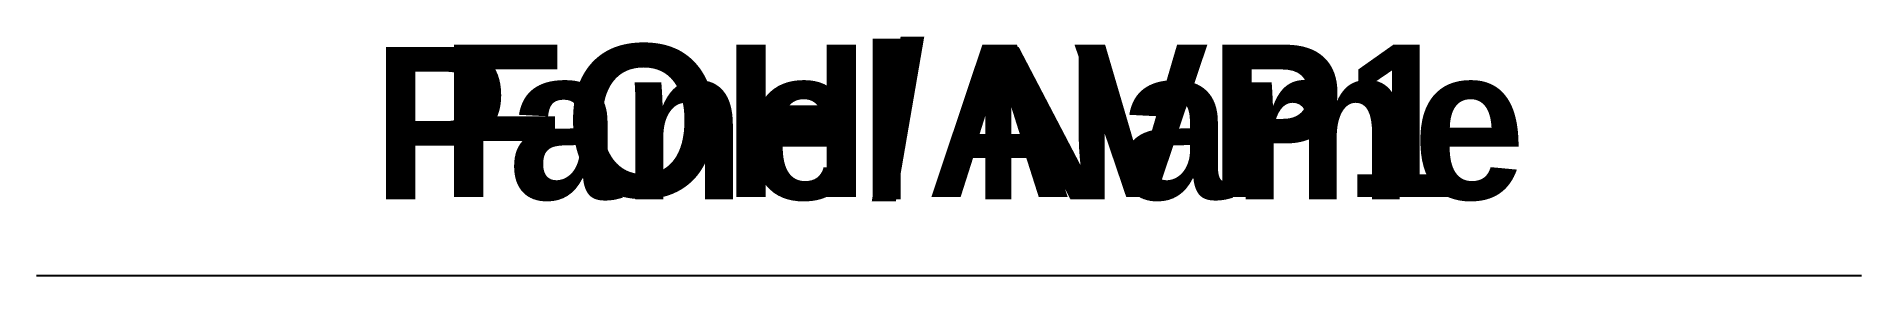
# Model space of a CAD drawing. Header units: inches. Extents: x 0 to 12, y 0 to 1.6.
import ezdxf
from ezdxf.enums import TextEntityAlignment as Align

# ---------------------------------------------------------------- set-up
doc = ezdxf.new("R2010")
doc.units = ezdxf.units.IN
doc.header["$MEASUREMENT"] = 0
doc.layers.get('0').update_dxf_attribs({"lineweight": 25, "true_color": 0xffffff})
doc.layers.add('AV Plate Labels', color=253, linetype='Continuous', lineweight=25, true_color=0xa0a0a4)
doc.layers.add('AVBox', color=253, linetype='Continuous', lineweight=25, true_color=0xa0a0a4)
doc.styles.add('textstyle0', font='')
doc.styles.add('textstyle1', font='')
doc.styles.get('textstyle0').set_extended_font_data('Ubuntu Condensed')
doc.styles.get('textstyle1').set_extended_font_data('Ubuntu', bold=True)

msp = doc.modelspace()

# ---------------------------------------------------------------- linework, layer by layer
at = {"layer": 'AVBox'}
msp.add_line((0, 0), (12, 0), dxfattribs=at)

# ---------------------------------------------------------------- texts
at = {"style": 'textstyle1'}
msp.add_attdef('Panel Name', text='Panel Name', height=1, dxfattribs=at).set_placement((6, 1), align=Align.MIDDLE_CENTER)
at = {"layer": 'AV Plate Labels', "insert": (6, 1), "char_height": 1, "attachment_point": 5, "style": 'textstyle0'}
msp.add_mtext('\\fUbuntu|b1|i0|c0|p0;FOH/AVP1', dxfattribs=at)

doc.saveas('drawing.dxf')
